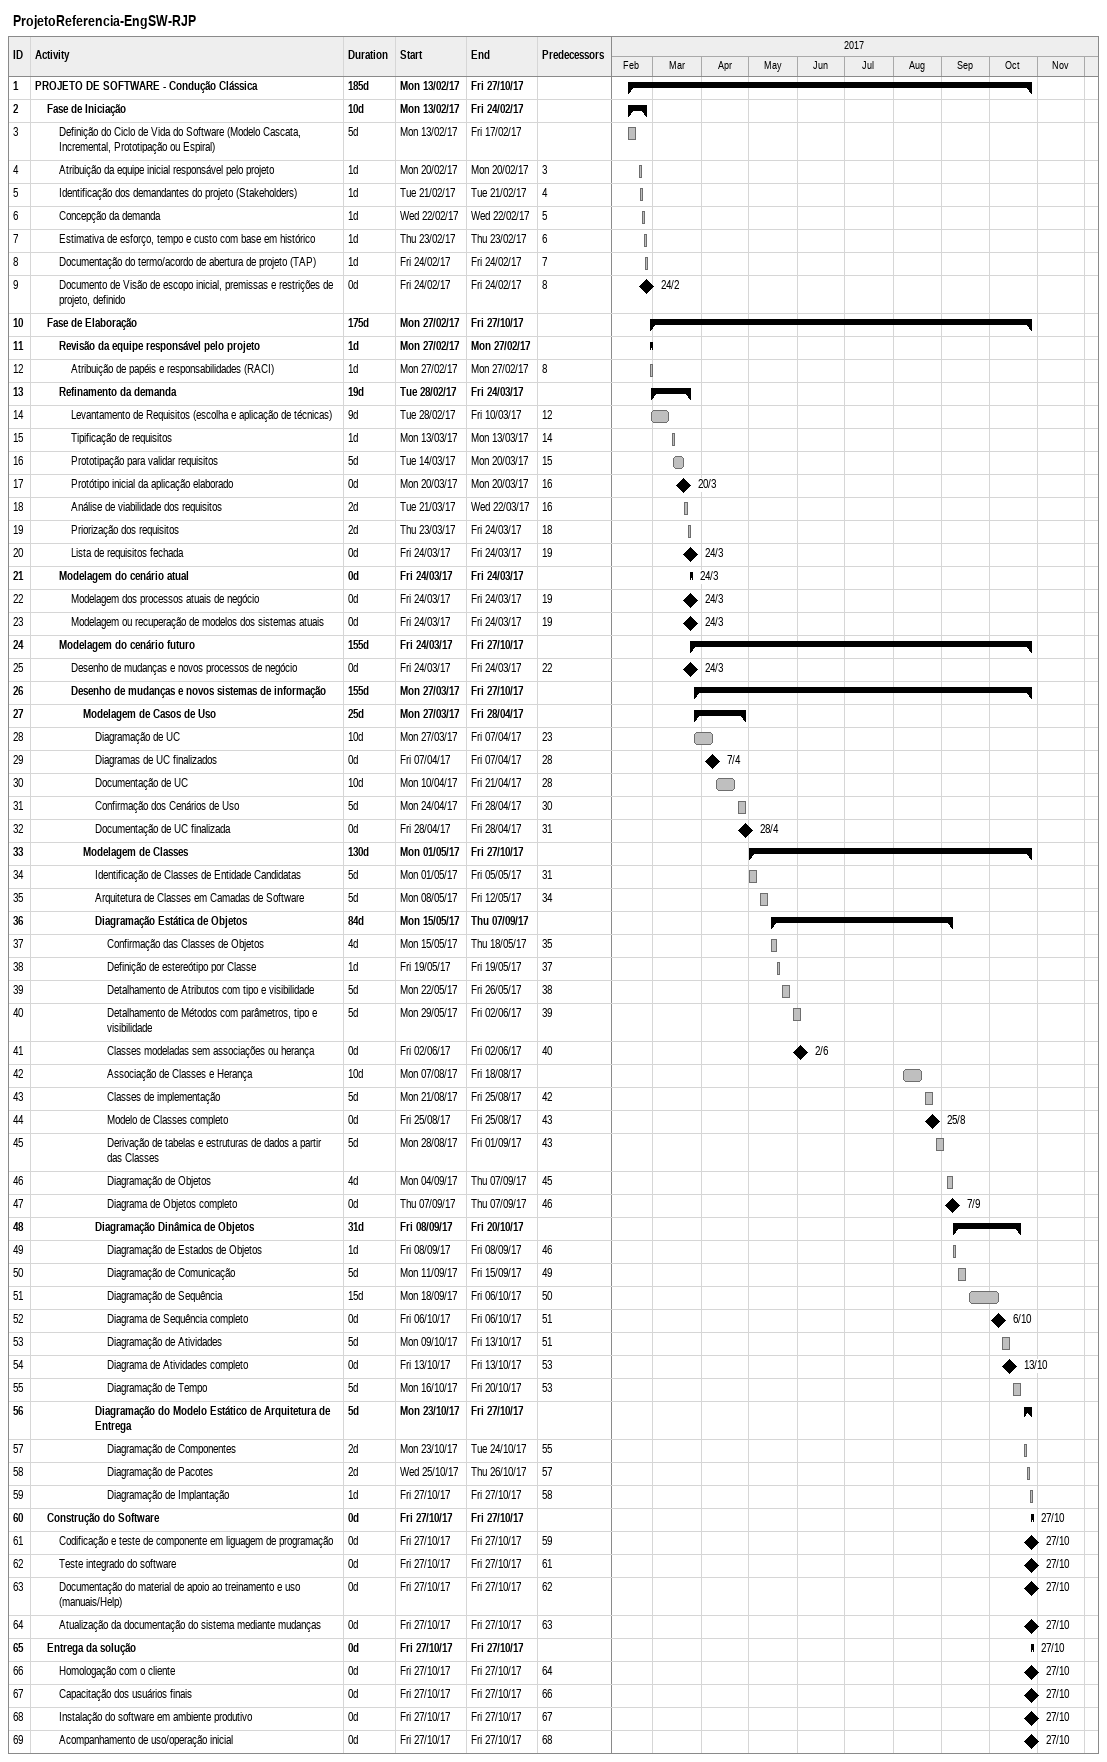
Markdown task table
ProjetoReferencia-EngSW-RJP

| ID | Level | Task | Duration | Start | Finish | Predecessors |
|---|---|---|---|---|---|---|
| 1 | 1 | **PROJETO DE SOFTWARE - Condução Clássica** | 185d | 2017-02-13 | 2017-10-27 |  |
| 2 | 2 | **Fase de Iniciação** | 10d | 2017-02-13 | 2017-02-24 |  |
| 3 | 3 | Definição do Ciclo de Vida do Software (Modelo Cascata, Incremental, Prototipação ou Espiral) | 5d | 2017-02-13 | 2017-02-17 |  |
| 4 | 3 | Atribuição da equipe inicial responsável pelo projeto | 1d | 2017-02-20 | 2017-02-20 | 3 |
| 5 | 3 | Identificação dos demandantes do projeto (Stakeholders) | 1d | 2017-02-21 | 2017-02-21 | 4 |
| 6 | 3 | Concepção da demanda | 1d | 2017-02-22 | 2017-02-22 | 5 |
| 7 | 3 | Estimativa de esforço, tempo e custo com base em histórico | 1d | 2017-02-23 | 2017-02-23 | 6 |
| 8 | 3 | Documentação do termo/acordo de abertura de projeto (TAP) | 1d | 2017-02-24 | 2017-02-24 | 7 |
| 9 | 3 | Documento de Visão de escopo inicial, premissas e restrições de projeto, definido | 0d | 2017-02-24 | 2017-02-24 | 8 |
| 10 | 2 | **Fase de Elaboração** | 175d | 2017-02-27 | 2017-10-27 |  |
| 11 | 3 | **Revisão da equipe responsável pelo projeto** | 1d | 2017-02-27 | 2017-02-27 |  |
| 12 | 4 | Atribuição de papéis e responsabilidades (RACI) | 1d | 2017-02-27 | 2017-02-27 | 8 |
| 13 | 3 | **Refinamento da demanda** | 19d | 2017-02-28 | 2017-03-24 |  |
| 14 | 4 | Levantamento de Requisitos (escolha e aplicação de técnicas) | 9d | 2017-02-28 | 2017-03-10 | 12 |
| 15 | 4 | Tipificação de requisitos | 1d | 2017-03-13 | 2017-03-13 | 14 |
| 16 | 4 | Prototipação para validar requisitos | 5d | 2017-03-14 | 2017-03-20 | 15 |
| 17 | 4 | Protótipo inicial da aplicação elaborado | 0d | 2017-03-20 | 2017-03-20 | 16 |
| 18 | 4 | Análise de viabilidade dos requisitos | 2d | 2017-03-21 | 2017-03-22 | 16 |
| 19 | 4 | Priorização dos requisitos | 2d | 2017-03-23 | 2017-03-24 | 18 |
| 20 | 4 | Lista de requisitos fechada | 0d | 2017-03-24 | 2017-03-24 | 19 |
| 21 | 3 | **Modelagem do cenário atual** | 0d | 2017-03-24 | 2017-03-24 |  |
| 22 | 4 | Modelagem dos processos atuais de negócio | 0d | 2017-03-24 | 2017-03-24 | 19 |
| 23 | 4 | Modelagem ou recuperação de modelos dos sistemas atuais | 0d | 2017-03-24 | 2017-03-24 | 19 |
| 24 | 3 | **Modelagem do cenário futuro** | 155d | 2017-03-24 | 2017-10-27 |  |
| 25 | 4 | Desenho de mudanças e novos processos de negócio | 0d | 2017-03-24 | 2017-03-24 | 22 |
| 26 | 4 | **Desenho de mudanças e novos sistemas de informação** | 155d | 2017-03-27 | 2017-10-27 |  |
| 27 | 5 | **Modelagem de Casos de Uso** | 25d | 2017-03-27 | 2017-04-28 |  |
| 28 | 6 | Diagramação de UC | 10d | 2017-03-27 | 2017-04-07 | 23 |
| 29 | 6 | Diagramas de UC finalizados | 0d | 2017-04-07 | 2017-04-07 | 28 |
| 30 | 6 | Documentação de UC | 10d | 2017-04-10 | 2017-04-21 | 28 |
| 31 | 6 | Confirmação dos Cenários de Uso | 5d | 2017-04-24 | 2017-04-28 | 30 |
| 32 | 6 | Documentação de UC finalizada | 0d | 2017-04-28 | 2017-04-28 | 31 |
| 33 | 5 | **Modelagem de Classes** | 130d | 2017-05-01 | 2017-10-27 |  |
| 34 | 6 | Identificação de Classes de Entidade Candidatas | 5d | 2017-05-01 | 2017-05-05 | 31 |
| 35 | 6 | Arquitetura de Classes em Camadas de Software | 5d | 2017-05-08 | 2017-05-12 | 34 |
| 36 | 6 | **Diagramação Estática de Objetos** | 84d | 2017-05-15 | 2017-09-07 |  |
| 37 | 7 | Confirmação das Classes de Objetos | 4d | 2017-05-15 | 2017-05-18 | 35 |
| 38 | 7 | Definição de estereótipo por Classe | 1d | 2017-05-19 | 2017-05-19 | 37 |
| 39 | 7 | Detalhamento de Atributos com tipo e visibilidade | 5d | 2017-05-22 | 2017-05-26 | 38 |
| 40 | 7 | Detalhamento de Métodos com parâmetros, tipo e visibilidade | 5d | 2017-05-29 | 2017-06-02 | 39 |
| 41 | 7 | Classes modeladas sem associações ou herança | 0d | 2017-06-02 | 2017-06-02 | 40 |
| 42 | 7 | Associação de Classes e Herança | 10d | 2017-08-07 | 2017-08-18 |  |
| 43 | 7 | Classes de implementação | 5d | 2017-08-21 | 2017-08-25 | 42 |
| 44 | 7 | Modelo de Classes completo | 0d | 2017-08-25 | 2017-08-25 | 43 |
| 45 | 7 | Derivação de tabelas e estruturas de dados a partir das Classes | 5d | 2017-08-28 | 2017-09-01 | 43 |
| 46 | 7 | Diagramação de Objetos | 4d | 2017-09-04 | 2017-09-07 | 45 |
| 47 | 7 | Diagrama de Objetos completo | 0d | 2017-09-07 | 2017-09-07 | 46 |
| 48 | 6 | **Diagramação Dinâmica de Objetos** | 31d | 2017-09-08 | 2017-10-20 |  |
| 49 | 7 | Diagramação de Estados de Objetos | 1d | 2017-09-08 | 2017-09-08 | 46 |
| 50 | 7 | Diagramação de Comunicação | 5d | 2017-09-11 | 2017-09-15 | 49 |
| 51 | 7 | Diagramação de Sequência | 15d | 2017-09-18 | 2017-10-06 | 50 |
| 52 | 7 | Diagrama de Sequência completo | 0d | 2017-10-06 | 2017-10-06 | 51 |
| 53 | 7 | Diagramação de Atividades | 5d | 2017-10-09 | 2017-10-13 | 51 |
| 54 | 7 | Diagrama de Atividades completo | 0d | 2017-10-13 | 2017-10-13 | 53 |
| 55 | 7 | Diagramação de Tempo | 5d | 2017-10-16 | 2017-10-20 | 53 |
| 56 | 6 | **Diagramação do Modelo Estático de Arquitetura de Entrega** | 5d | 2017-10-23 | 2017-10-27 |  |
| 57 | 7 | Diagramação de Componentes | 2d | 2017-10-23 | 2017-10-24 | 55 |
| 58 | 7 | Diagramação de Pacotes | 2d | 2017-10-25 | 2017-10-26 | 57 |
| 59 | 7 | Diagramação de Implantação | 1d | 2017-10-27 | 2017-10-27 | 58 |
| 60 | 2 | **Construção do Software** | 0d | 2017-10-27 | 2017-10-27 |  |
| 61 | 3 | Codificação e teste de componente em liguagem de programação | 0d | 2017-10-27 | 2017-10-27 | 59 |
| 62 | 3 | Teste integrado do software | 0d | 2017-10-27 | 2017-10-27 | 61 |
| 63 | 3 | Documentação do material de apoio ao treinamento e uso (manuais/Help) | 0d | 2017-10-27 | 2017-10-27 | 62 |
| 64 | 3 | Atualização da documentação do sistema mediante mudanças | 0d | 2017-10-27 | 2017-10-27 | 63 |
| 65 | 2 | **Entrega da solução** | 0d | 2017-10-27 | 2017-10-27 |  |
| 66 | 3 | Homologação com o cliente | 0d | 2017-10-27 | 2017-10-27 | 64 |
| 67 | 3 | Capacitação dos usuários finais | 0d | 2017-10-27 | 2017-10-27 | 66 |
| 68 | 3 | Instalação do software em ambiente produtivo | 0d | 2017-10-27 | 2017-10-27 | 67 |
| 69 | 3 | Acompanhamento de uso/operação inicial | 0d | 2017-10-27 | 2017-10-27 | 68 |
